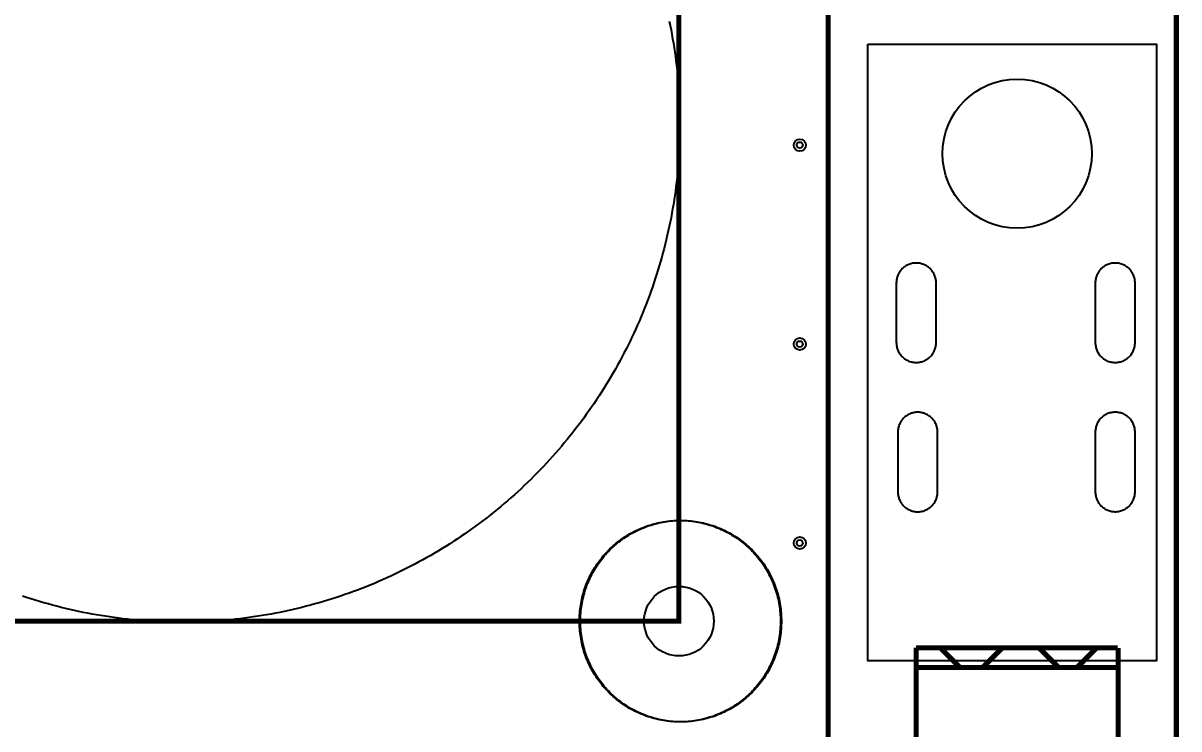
# Model space of a CAD drawing. Header units: millimetres. Extents: x 0 to 100, y -6 to 100.
# Drawn here: x 42 to 100.1, y 19.6 to 55.1 of the extents above; entities that cross this region are included whole.
import ezdxf

# ---------------------------------------------------------------- set-up
doc = ezdxf.new("R2010")
doc.units = ezdxf.units.MM
for name, color, linetype, true_color in [('BoardOutLine', 7, 'Continuous', 0xff00ff), ('BottomLayer', 7, 'Continuous', 0x0000ff), ('Hole', 7, 'Continuous', 0x222222), ('Multi-Layer', 7, 'Continuous', 0xc0c0c0), ('TopLayer', 7, 'Continuous', 0xff0000), ('TopSilkLayer', 7, 'Continuous', 0xffcc00)]:
    doc.layers.add(name, color=color, linetype=linetype, true_color=true_color)

msp = doc.modelspace()

# ---------------------------------------------------------------- linework, layer by layer
at = {"layer": 'BoardOutLine', "const_width": 0.254}
msp.add_lwpolyline([(100, 95), (100, 5)], dxfattribs=at)
at = {"layer": 'BottomLayer'}
for points in [[(84.5, 54), (99, 54), (99, 23), (84.5, 23)], [(70.05, 25), (70.051, 25.102), (70.054, 25.204), (70.059, 25.305), (70.066, 25.407), (70.075, 25.508), (70.086, 25.61), (70.099, 25.711), (70.114, 25.811), (70.131, 25.912), (70.15, 26.012), (70.171, 26.111), (70.195, 26.211), (70.22, 26.309), (70.247, 26.407), (70.276, 26.505), (70.307, 26.602), (70.34, 26.698), (70.375, 26.794), (70.412, 26.889), (70.451, 26.983), (70.492, 27.076), (70.534, 27.169), (70.579, 27.26), (70.625, 27.351), (70.673, 27.441), (70.723, 27.53), (70.775, 27.617), (70.828, 27.704), (70.883, 27.79), (70.94, 27.874), (70.999, 27.958), (71.059, 28.04), (71.121, 28.121), (71.184, 28.2), (71.249, 28.278), (71.316, 28.355), (71.384, 28.431), (71.454, 28.505), (71.525, 28.578), (71.598, 28.65), (71.672, 28.719), (71.747, 28.788), (71.824, 28.855), (71.902, 28.92), (71.982, 28.984), (72.063, 29.046), (72.145, 29.106), (72.228, 29.165), (72.312, 29.222), (72.398, 29.277), (72.484, 29.331), (72.572, 29.383), (72.66, 29.433), (72.75, 29.481), (72.841, 29.528), (72.932, 29.572), (73.025, 29.615), (73.118, 29.656), (73.212, 29.695), (73.307, 29.732), (73.402, 29.767), (73.499, 29.801), (73.596, 29.832), (73.693, 29.861), (73.791, 29.889), (73.89, 29.914), (73.989, 29.938), (74.089, 29.959), (74.188, 29.978), (74.289, 29.996), (74.39, 30.011), (74.49, 30.024), (74.592, 30.036), (74.693, 30.045), (74.795, 30.052), (74.896, 30.057), (74.998, 30.06), (75.1, 30.061), (75.202, 30.06), (75.304, 30.057), (75.405, 30.052), (75.507, 30.045), (75.608, 30.036), (75.71, 30.024), (75.811, 30.011), (75.911, 29.996), (76.012, 29.978), (76.112, 29.959), (76.211, 29.938), (76.31, 29.914), (76.409, 29.889), (76.507, 29.861), (76.605, 29.832), (76.701, 29.801), (76.798, 29.767), (76.893, 29.732), (76.988, 29.695), (77.082, 29.656), (77.175, 29.615), (77.268, 29.572), (77.359, 29.528), (77.45, 29.481), (77.54, 29.433), (77.628, 29.383), (77.716, 29.331), (77.803, 29.277), (77.888, 29.222), (77.972, 29.165), (78.056, 29.106), (78.138, 29.046), (78.218, 28.984), (78.298, 28.92), (78.376, 28.855), (78.453, 28.788), (78.528, 28.719), (78.602, 28.65), (78.675, 28.578), (78.746, 28.505), (78.816, 28.431), (78.884, 28.355), (78.951, 28.278), (79.016, 28.2), (79.079, 28.121), (79.141, 28.04), (79.202, 27.958), (79.26, 27.874), (79.317, 27.79), (79.372, 27.704), (79.426, 27.617), (79.477, 27.53), (79.527, 27.441), (79.575, 27.351), (79.622, 27.26), (79.666, 27.169), (79.709, 27.076), (79.749, 26.983), (79.788, 26.889), (79.825, 26.794), (79.86, 26.698), (79.893, 26.602), (79.924, 26.505), (79.953, 26.407), (79.98, 26.309), (80.006, 26.211), (80.029, 26.111), (80.05, 26.012), (80.069, 25.912), (80.086, 25.811), (80.101, 25.711), (80.114, 25.61), (80.126, 25.508), (80.135, 25.407), (80.142, 25.305), (80.146, 25.204), (80.149, 25.102), (80.15, 25), (80.149, 24.898), (80.146, 24.796), (80.142, 24.695), (80.135, 24.593), (80.126, 24.492), (80.114, 24.39), (80.101, 24.289), (80.086, 24.189), (80.069, 24.088), (80.05, 23.988), (80.029, 23.889), (80.006, 23.789), (79.98, 23.691), (79.953, 23.593), (79.924, 23.495), (79.893, 23.398), (79.86, 23.302), (79.825, 23.206), (79.788, 23.111), (79.749, 23.017), (79.709, 22.924), (79.666, 22.831), (79.622, 22.739), (79.575, 22.649), (79.527, 22.559), (79.477, 22.47), (79.426, 22.382), (79.372, 22.296), (79.317, 22.21), (79.26, 22.126), (79.202, 22.042), (79.141, 21.96), (79.079, 21.879), (79.016, 21.8), (78.951, 21.721), (78.884, 21.644), (78.816, 21.569), (78.746, 21.495), (78.675, 21.422), (78.602, 21.35), (78.528, 21.28), (78.453, 21.212), (78.376, 21.145), (78.298, 21.08), (78.218, 21.016), (78.138, 20.954), (78.056, 20.894), (77.972, 20.835), (77.888, 20.778), (77.803, 20.723), (77.716, 20.669), (77.628, 20.617), (77.54, 20.567), (77.45, 20.519), (77.359, 20.472), (77.268, 20.428), (77.175, 20.385), (77.082, 20.344), (76.988, 20.305), (76.893, 20.268), (76.798, 20.233), (76.701, 20.199), (76.605, 20.168), (76.507, 20.139), (76.409, 20.111), (76.31, 20.086), (76.211, 20.062), (76.112, 20.041), (76.012, 20.022), (75.911, 20.004), (75.811, 19.989), (75.71, 19.976), (75.608, 19.964), (75.507, 19.955), (75.405, 19.948), (75.304, 19.943), (75.202, 19.94), (75.1, 19.939), (74.998, 19.94), (74.896, 19.943), (74.795, 19.948), (74.693, 19.955), (74.592, 19.964), (74.49, 19.976), (74.39, 19.989), (74.289, 20.004), (74.188, 20.022), (74.089, 20.041), (73.989, 20.062), (73.89, 20.086), (73.791, 20.111), (73.693, 20.139), (73.596, 20.168), (73.499, 20.199), (73.402, 20.233), (73.307, 20.268), (73.212, 20.305), (73.118, 20.344), (73.025, 20.385), (72.932, 20.428), (72.841, 20.472), (72.75, 20.519), (72.66, 20.567), (72.572, 20.617), (72.484, 20.669), (72.398, 20.723), (72.312, 20.778), (72.228, 20.835), (72.145, 20.894), (72.063, 20.954), (71.982, 21.016), (71.902, 21.08), (71.824, 21.145), (71.747, 21.212), (71.672, 21.28), (71.598, 21.35), (71.525, 21.422), (71.454, 21.495), (71.384, 21.569), (71.316, 21.644), (71.249, 21.721), (71.184, 21.8), (71.121, 21.879), (71.059, 21.96), (70.999, 22.042), (70.94, 22.126), (70.883, 22.21), (70.828, 22.296), (70.775, 22.382), (70.723, 22.47), (70.673, 22.559), (70.625, 22.649), (70.579, 22.739), (70.534, 22.831), (70.492, 22.924), (70.451, 23.017), (70.412, 23.111), (70.375, 23.206), (70.34, 23.302), (70.307, 23.398), (70.276, 23.495), (70.247, 23.593), (70.22, 23.691), (70.195, 23.789), (70.171, 23.889), (70.15, 23.988), (70.131, 24.088), (70.114, 24.189), (70.099, 24.289), (70.086, 24.39), (70.075, 24.492), (70.066, 24.593), (70.059, 24.695), (70.054, 24.796), (70.051, 24.898), (70.05, 25)]]:
    msp.add_lwpolyline(points, close=True, dxfattribs=at)
at = {"layer": 'Hole'}
for centre in [(81.072, 48.928), (81.072, 38.928), (81.072, 28.928)]:
    msp.add_circle(centre, 0.153, dxfattribs=at)
at = {"layer": 'Multi-Layer'}
msp.add_lwpolyline([(74.512, 55.164), (74.558, 54.942), (74.601, 54.721), (74.643, 54.498), (74.682, 54.276), (74.72, 54.053), (74.756, 53.829), (74.789, 53.606), (74.821, 53.382), (74.85, 53.158), (74.878, 52.933), (74.903, 52.708), (74.927, 52.483), (74.948, 52.258), (74.967, 52.033), (74.985, 51.808), (75, 51.582), (75.013, 51.356), (75.024, 51.13), (75.034, 50.904), (75.041, 50.678), (75.046, 50.452), (75.049, 50.226), (75.05, 50), (75.049, 49.774), (75.046, 49.548), (75.041, 49.322), (75.034, 49.096), (75.024, 48.87), (75.013, 48.644), (75, 48.418), (74.985, 48.192), (74.967, 47.967), (74.948, 47.742), (74.927, 47.517), (74.903, 47.292), (74.878, 47.067), (74.85, 46.842), (74.821, 46.618), (74.789, 46.394), (74.756, 46.171), (74.72, 45.947), (74.682, 45.724), (74.643, 45.502), (74.601, 45.279), (74.558, 45.058), (74.512, 44.836), (74.464, 44.615), (74.415, 44.394), (74.363, 44.174), (74.31, 43.954), (74.254, 43.735), (74.196, 43.517), (74.137, 43.298), (74.075, 43.081), (74.012, 42.864), (73.947, 42.647), (73.879, 42.431), (73.81, 42.216), (73.739, 42.001), (73.666, 41.788), (73.59, 41.574), (73.513, 41.362), (73.434, 41.15), (73.354, 40.938), (73.271, 40.728), (73.186, 40.518), (73.1, 40.309), (73.011, 40.101), (72.921, 39.894), (72.829, 39.687), (72.735, 39.482), (72.639, 39.277), (72.541, 39.073), (72.442, 38.87), (72.34, 38.668), (72.237, 38.467), (72.132, 38.266), (72.025, 38.067), (71.917, 37.869), (71.806, 37.671), (71.694, 37.475), (71.58, 37.28), (71.464, 37.085), (71.347, 36.892), (71.228, 36.7), (71.107, 36.509), (70.984, 36.319), (70.86, 36.13), (70.734, 35.942), (70.606, 35.756), (70.476, 35.57), (70.345, 35.386), (70.213, 35.203), (70.078, 35.021), (69.942, 34.84), (69.804, 34.661), (69.665, 34.483), (69.524, 34.306), (69.382, 34.13), (69.238, 33.956), (69.092, 33.783), (68.945, 33.611), (68.796, 33.441), (68.646, 33.272), (68.494, 33.104), (68.341, 32.938), (68.186, 32.773), (68.03, 32.61), (67.872, 32.448), (67.713, 32.287), (67.552, 32.128), (67.39, 31.97), (67.227, 31.814), (67.062, 31.659), (66.896, 31.506), (66.728, 31.354), (66.559, 31.204), (66.389, 31.055), (66.217, 30.908), (66.044, 30.762), (65.87, 30.618), (65.694, 30.476), (65.517, 30.335), (65.339, 30.196), (65.16, 30.058), (64.979, 29.922), (64.797, 29.787), (64.614, 29.655), (64.43, 29.524), (64.244, 29.394), (64.058, 29.266), (63.87, 29.14), (63.681, 29.016), (63.491, 28.893), (63.3, 28.772), (63.108, 28.653), (62.915, 28.536), (62.72, 28.42), (62.525, 28.306), (62.329, 28.194), (62.131, 28.083), (61.933, 27.975), (61.734, 27.868), (61.533, 27.763), (61.332, 27.66), (61.13, 27.558), (60.927, 27.459), (60.723, 27.361), (60.518, 27.265), (60.313, 27.171), (60.106, 27.079), (59.899, 26.989), (59.691, 26.9), (59.482, 26.814), (59.272, 26.729), (59.061, 26.646), (58.85, 26.566), (58.638, 26.487), (58.426, 26.41), (58.212, 26.334), (57.998, 26.261), (57.784, 26.19), (57.569, 26.121), (57.353, 26.053), (57.136, 25.988), (56.919, 25.925), (56.702, 25.863), (56.483, 25.804), (56.265, 25.746), (56.046, 25.69), (55.826, 25.637), (55.606, 25.585), (55.385, 25.536), (55.164, 25.488), (54.942, 25.442), (54.721, 25.399), (54.498, 25.357), (54.276, 25.318), (54.053, 25.28), (53.829, 25.244), (53.606, 25.211), (53.382, 25.179), (53.158, 25.15), (52.933, 25.122), (52.708, 25.097), (52.483, 25.073), (52.258, 25.052), (52.033, 25.033), (51.808, 25.015), (51.582, 25), (51.356, 24.987), (51.13, 24.976), (50.904, 24.966), (50.678, 24.959), (50.452, 24.954), (50.226, 24.951), (50, 24.95), (49.774, 24.951), (49.548, 24.954), (49.322, 24.959), (49.096, 24.966), (48.87, 24.976), (48.644, 24.987), (48.418, 25), (48.192, 25.015), (47.967, 25.033), (47.742, 25.052), (47.517, 25.073), (47.292, 25.097), (47.067, 25.122), (46.842, 25.15), (46.618, 25.179), (46.394, 25.211), (46.171, 25.244), (45.947, 25.28), (45.724, 25.318), (45.502, 25.357), (45.279, 25.399), (45.058, 25.442), (44.836, 25.488), (44.615, 25.536), (44.394, 25.585), (44.174, 25.637), (43.954, 25.69), (43.735, 25.746), (43.517, 25.804), (43.298, 25.863), (43.081, 25.925), (42.864, 25.988), (42.647, 26.053), (42.431, 26.121), (42.216, 26.19), (42.001, 26.261)], dxfattribs=at)
for points in [[(87, 43), (86.95, 43.002), (86.9, 43.002), (86.851, 43), (86.801, 42.995), (86.752, 42.988), (86.703, 42.978), (86.654, 42.965), (86.607, 42.951), (86.56, 42.934), (86.514, 42.914), (86.469, 42.893), (86.425, 42.869), (86.383, 42.843), (86.342, 42.815), (86.302, 42.785), (86.264, 42.753), (86.227, 42.719), (86.192, 42.683), (86.159, 42.646), (86.128, 42.607), (86.099, 42.566), (86.072, 42.524), (86.047, 42.481), (86.024, 42.437), (86.004, 42.391), (85.986, 42.345), (85.97, 42.298), (85.956, 42.25), (85.945, 42.201), (85.936, 42.152), (85.93, 42.102), (85.927, 42.053), (85.925, 42.003), (85.925, 39.003), (85.927, 38.953), (85.93, 38.903), (85.936, 38.854), (85.945, 38.805), (85.956, 38.756), (85.97, 38.708), (85.986, 38.661), (86.004, 38.614), (86.024, 38.569), (86.047, 38.525), (86.072, 38.481), (86.099, 38.439), (86.128, 38.399), (86.159, 38.36), (86.192, 38.323), (86.227, 38.287), (86.264, 38.253), (86.302, 38.221), (86.342, 38.191), (86.383, 38.163), (86.425, 38.137), (86.469, 38.113), (86.514, 38.091), (86.56, 38.072), (86.607, 38.055), (86.654, 38.04), (86.703, 38.028), (86.752, 38.018), (86.801, 38.011), (86.851, 38.006), (86.9, 38.003), (86.95, 38.003), (87, 38.006), (87.05, 38.011), (87.099, 38.018), (87.148, 38.028), (87.196, 38.04), (87.244, 38.055), (87.291, 38.072), (87.337, 38.091), (87.381, 38.113), (87.425, 38.137), (87.468, 38.163), (87.509, 38.191), (87.549, 38.221), (87.587, 38.253), (87.624, 38.287), (87.658, 38.323), (87.691, 38.36), (87.722, 38.399), (87.752, 38.439), (87.779, 38.481), (87.804, 38.525), (87.826, 38.569), (87.847, 38.614), (87.865, 38.661), (87.881, 38.708), (87.894, 38.756), (87.905, 38.805), (87.914, 38.854), (87.92, 38.903), (87.924, 38.953), (87.925, 39.003), (87.925, 42.003), (87.924, 42.053), (87.92, 42.102), (87.914, 42.152), (87.905, 42.201), (87.894, 42.25), (87.881, 42.298), (87.865, 42.345), (87.847, 42.391), (87.826, 42.437), (87.804, 42.481), (87.779, 42.524), (87.752, 42.566), (87.722, 42.607), (87.691, 42.646), (87.658, 42.683), (87.624, 42.719), (87.587, 42.753), (87.549, 42.785), (87.509, 42.815), (87.468, 42.843), (87.425, 42.869), (87.381, 42.893), (87.337, 42.914), (87.291, 42.934), (87.244, 42.951), (87.196, 42.965), (87.148, 42.978), (87.099, 42.988), (87.05, 42.995)], [(97, 43), (96.95, 43.002), (96.9, 43.002), (96.851, 43), (96.801, 42.995), (96.752, 42.988), (96.703, 42.978), (96.654, 42.965), (96.607, 42.951), (96.56, 42.934), (96.514, 42.914), (96.469, 42.893), (96.425, 42.869), (96.383, 42.843), (96.342, 42.815), (96.302, 42.785), (96.264, 42.753), (96.227, 42.719), (96.192, 42.683), (96.159, 42.646), (96.128, 42.607), (96.099, 42.566), (96.072, 42.524), (96.047, 42.481), (96.024, 42.437), (96.004, 42.391), (95.986, 42.345), (95.97, 42.298), (95.956, 42.25), (95.945, 42.201), (95.936, 42.152), (95.93, 42.102), (95.927, 42.053), (95.925, 42.003), (95.925, 39.003), (95.927, 38.953), (95.93, 38.903), (95.936, 38.854), (95.945, 38.805), (95.956, 38.756), (95.97, 38.708), (95.986, 38.661), (96.004, 38.614), (96.024, 38.569), (96.047, 38.525), (96.072, 38.481), (96.099, 38.439), (96.128, 38.399), (96.159, 38.36), (96.192, 38.323), (96.227, 38.287), (96.264, 38.253), (96.302, 38.221), (96.342, 38.191), (96.383, 38.163), (96.425, 38.137), (96.469, 38.113), (96.514, 38.091), (96.56, 38.072), (96.607, 38.055), (96.654, 38.04), (96.703, 38.028), (96.752, 38.018), (96.801, 38.011), (96.851, 38.006), (96.9, 38.003), (96.95, 38.003), (97, 38.006), (97.05, 38.011), (97.099, 38.018), (97.148, 38.028), (97.196, 38.04), (97.244, 38.055), (97.291, 38.072), (97.337, 38.091), (97.381, 38.113), (97.425, 38.137), (97.468, 38.163), (97.509, 38.191), (97.549, 38.221), (97.587, 38.253), (97.624, 38.287), (97.658, 38.323), (97.691, 38.36), (97.722, 38.399), (97.752, 38.439), (97.779, 38.481), (97.804, 38.525), (97.826, 38.569), (97.847, 38.614), (97.865, 38.661), (97.881, 38.708), (97.894, 38.756), (97.905, 38.805), (97.914, 38.854), (97.92, 38.903), (97.924, 38.953), (97.925, 39.003), (97.925, 42.003), (97.924, 42.053), (97.92, 42.102), (97.914, 42.152), (97.905, 42.201), (97.894, 42.25), (97.881, 42.298), (97.865, 42.345), (97.847, 42.391), (97.826, 42.437), (97.804, 42.481), (97.779, 42.524), (97.752, 42.566), (97.722, 42.607), (97.691, 42.646), (97.658, 42.683), (97.624, 42.719), (97.587, 42.753), (97.549, 42.785), (97.509, 42.815), (97.468, 42.843), (97.425, 42.869), (97.381, 42.893), (97.337, 42.914), (97.291, 42.934), (97.244, 42.951), (97.196, 42.965), (97.148, 42.978), (97.099, 42.988), (97.05, 42.995)], [(87.075, 35.497), (87.025, 35.5), (86.975, 35.5), (86.925, 35.497), (86.876, 35.492), (86.826, 35.485), (86.778, 35.475), (86.729, 35.463), (86.682, 35.448), (86.635, 35.431), (86.589, 35.411), (86.544, 35.39), (86.5, 35.366), (86.458, 35.34), (86.416, 35.312), (86.377, 35.282), (86.338, 35.25), (86.302, 35.216), (86.267, 35.18), (86.234, 35.143), (86.203, 35.104), (86.174, 35.063), (86.147, 35.021), (86.122, 34.978), (86.099, 34.934), (86.079, 34.888), (86.06, 34.842), (86.044, 34.795), (86.031, 34.747), (86.02, 34.698), (86.011, 34.649), (86.005, 34.6), (86.001, 34.55), (86, 34.5), (86, 31.5), (86.001, 31.45), (86.005, 31.4), (86.011, 31.351), (86.02, 31.302), (86.031, 31.253), (86.044, 31.205), (86.06, 31.158), (86.079, 31.112), (86.099, 31.066), (86.122, 31.022), (86.147, 30.979), (86.174, 30.937), (86.203, 30.896), (86.234, 30.857), (86.267, 30.82), (86.302, 30.784), (86.338, 30.75), (86.377, 30.718), (86.416, 30.688), (86.458, 30.66), (86.5, 30.634), (86.544, 30.61), (86.589, 30.588), (86.635, 30.569), (86.682, 30.552), (86.729, 30.537), (86.778, 30.525), (86.826, 30.515), (86.876, 30.508), (86.925, 30.503), (86.975, 30.5), (87.025, 30.5), (87.075, 30.503), (87.124, 30.508), (87.174, 30.515), (87.223, 30.525), (87.271, 30.537), (87.319, 30.552), (87.365, 30.569), (87.411, 30.588), (87.456, 30.61), (87.5, 30.634), (87.543, 30.66), (87.584, 30.688), (87.624, 30.718), (87.662, 30.75), (87.698, 30.784), (87.733, 30.82), (87.766, 30.857), (87.797, 30.896), (87.826, 30.937), (87.853, 30.979), (87.878, 31.022), (87.901, 31.066), (87.922, 31.112), (87.94, 31.158), (87.956, 31.205), (87.969, 31.253), (87.98, 31.302), (87.989, 31.351), (87.995, 31.4), (87.999, 31.45), (88, 31.5), (88, 34.5), (87.999, 34.55), (87.995, 34.6), (87.989, 34.649), (87.98, 34.698), (87.969, 34.747), (87.956, 34.795), (87.94, 34.842), (87.922, 34.888), (87.901, 34.934), (87.878, 34.978), (87.853, 35.021), (87.826, 35.063), (87.797, 35.104), (87.766, 35.143), (87.733, 35.18), (87.698, 35.216), (87.662, 35.25), (87.624, 35.282), (87.584, 35.312), (87.543, 35.34), (87.5, 35.366), (87.456, 35.39), (87.411, 35.411), (87.365, 35.431), (87.319, 35.448), (87.271, 35.463), (87.223, 35.475), (87.174, 35.485), (87.124, 35.492)], [(97, 35.5), (96.95, 35.502), (96.9, 35.502), (96.851, 35.5), (96.801, 35.495), (96.752, 35.488), (96.703, 35.478), (96.654, 35.465), (96.607, 35.451), (96.56, 35.434), (96.514, 35.414), (96.469, 35.393), (96.425, 35.369), (96.383, 35.343), (96.342, 35.315), (96.302, 35.285), (96.264, 35.253), (96.227, 35.219), (96.192, 35.183), (96.159, 35.146), (96.128, 35.107), (96.099, 35.066), (96.072, 35.024), (96.047, 34.981), (96.024, 34.937), (96.004, 34.891), (95.986, 34.845), (95.97, 34.798), (95.956, 34.75), (95.945, 34.701), (95.936, 34.652), (95.93, 34.602), (95.927, 34.553), (95.925, 34.503), (95.925, 31.503), (95.927, 31.453), (95.93, 31.403), (95.936, 31.354), (95.945, 31.305), (95.956, 31.256), (95.97, 31.208), (95.986, 31.161), (96.004, 31.114), (96.024, 31.069), (96.047, 31.025), (96.072, 30.981), (96.099, 30.939), (96.128, 30.899), (96.159, 30.86), (96.192, 30.823), (96.227, 30.787), (96.264, 30.753), (96.302, 30.721), (96.342, 30.691), (96.383, 30.663), (96.425, 30.637), (96.469, 30.613), (96.514, 30.591), (96.56, 30.572), (96.607, 30.555), (96.654, 30.54), (96.703, 30.528), (96.752, 30.518), (96.801, 30.511), (96.851, 30.506), (96.9, 30.503), (96.95, 30.503), (97, 30.506), (97.05, 30.511), (97.099, 30.518), (97.148, 30.528), (97.196, 30.54), (97.244, 30.555), (97.291, 30.572), (97.337, 30.591), (97.381, 30.613), (97.425, 30.637), (97.468, 30.663), (97.509, 30.691), (97.549, 30.721), (97.587, 30.753), (97.624, 30.787), (97.658, 30.823), (97.691, 30.86), (97.722, 30.899), (97.752, 30.939), (97.779, 30.981), (97.804, 31.025), (97.826, 31.069), (97.847, 31.114), (97.865, 31.161), (97.881, 31.208), (97.894, 31.256), (97.905, 31.305), (97.914, 31.354), (97.92, 31.403), (97.924, 31.453), (97.925, 31.503), (97.925, 34.503), (97.924, 34.553), (97.92, 34.602), (97.914, 34.652), (97.905, 34.701), (97.894, 34.75), (97.881, 34.798), (97.865, 34.845), (97.847, 34.891), (97.826, 34.937), (97.804, 34.981), (97.779, 35.024), (97.752, 35.066), (97.722, 35.107), (97.691, 35.146), (97.658, 35.183), (97.624, 35.219), (97.587, 35.253), (97.549, 35.285), (97.509, 35.315), (97.468, 35.343), (97.425, 35.369), (97.381, 35.393), (97.337, 35.414), (97.291, 35.434), (97.244, 35.451), (97.196, 35.465), (97.148, 35.478), (97.099, 35.488), (97.05, 35.495)]]:
    msp.add_lwpolyline(points, close=True, dxfattribs=at)
for centre, radius in [((92, 48.5), 3.75), ((81.072, 48.928), 0.305), ((81.072, 38.928), 0.305), ((81.072, 28.928), 0.305), ((75, 25), 1.75)]:
    msp.add_circle(centre, radius, dxfattribs=at)
at = {"layer": 'TopLayer'}
for points in [[(84.5, 54), (99, 54), (99, 23), (84.5, 23)], [(70, 25), (70.001, 25.102), (70.004, 25.204), (70.009, 25.305), (70.016, 25.407), (70.025, 25.508), (70.036, 25.61), (70.049, 25.711), (70.064, 25.811), (70.081, 25.912), (70.1, 26.012), (70.121, 26.111), (70.144, 26.211), (70.17, 26.309), (70.197, 26.407), (70.226, 26.505), (70.257, 26.602), (70.29, 26.698), (70.325, 26.794), (70.362, 26.889), (70.401, 26.983), (70.442, 27.076), (70.484, 27.169), (70.529, 27.261), (70.575, 27.351), (70.623, 27.441), (70.673, 27.53), (70.724, 27.618), (70.778, 27.704), (70.833, 27.79), (70.89, 27.874), (70.949, 27.958), (71.009, 28.04), (71.071, 28.121), (71.134, 28.2), (71.199, 28.279), (71.266, 28.356), (71.334, 28.431), (71.404, 28.505), (71.475, 28.578), (71.548, 28.65), (71.622, 28.719), (71.697, 28.788), (71.774, 28.855), (71.852, 28.92), (71.932, 28.984), (72.013, 29.046), (72.095, 29.106), (72.178, 29.165), (72.262, 29.222), (72.348, 29.277), (72.434, 29.331), (72.522, 29.383), (72.61, 29.433), (72.7, 29.481), (72.791, 29.528), (72.882, 29.572), (72.975, 29.615), (73.068, 29.656), (73.162, 29.695), (73.257, 29.732), (73.352, 29.767), (73.449, 29.801), (73.546, 29.832), (73.643, 29.861), (73.741, 29.889), (73.84, 29.914), (73.939, 29.938), (74.038, 29.959), (74.138, 29.978), (74.239, 29.996), (74.339, 30.011), (74.44, 30.024), (74.542, 30.036), (74.643, 30.045), (74.745, 30.052), (74.846, 30.057), (74.948, 30.06), (75.05, 30.061), (75.152, 30.06), (75.254, 30.057), (75.355, 30.052), (75.457, 30.045), (75.558, 30.036), (75.66, 30.024), (75.761, 30.011), (75.861, 29.996), (75.962, 29.978), (76.062, 29.959), (76.161, 29.938), (76.26, 29.914), (76.359, 29.889), (76.457, 29.861), (76.554, 29.832), (76.651, 29.801), (76.748, 29.767), (76.843, 29.732), (76.938, 29.695), (77.032, 29.656), (77.125, 29.615), (77.218, 29.572), (77.309, 29.528), (77.4, 29.481), (77.49, 29.433), (77.578, 29.383), (77.666, 29.331), (77.752, 29.277), (77.838, 29.222), (77.922, 29.165), (78.005, 29.106), (78.087, 29.046), (78.168, 28.984), (78.248, 28.92), (78.326, 28.855), (78.403, 28.788), (78.478, 28.719), (78.552, 28.65), (78.625, 28.578), (78.696, 28.505), (78.766, 28.431), (78.834, 28.356), (78.901, 28.279), (78.966, 28.2), (79.029, 28.121), (79.091, 28.04), (79.151, 27.958), (79.21, 27.874), (79.267, 27.79), (79.322, 27.704), (79.376, 27.618), (79.427, 27.53), (79.477, 27.441), (79.525, 27.351), (79.571, 27.261), (79.616, 27.169), (79.658, 27.076), (79.699, 26.983), (79.738, 26.889), (79.775, 26.794), (79.81, 26.698), (79.843, 26.602), (79.874, 26.505), (79.903, 26.407), (79.93, 26.309), (79.956, 26.211), (79.979, 26.111), (80, 26.012), (80.019, 25.912), (80.036, 25.811), (80.051, 25.711), (80.064, 25.61), (80.075, 25.508), (80.084, 25.407), (80.091, 25.305), (80.096, 25.204), (80.099, 25.102), (80.1, 25), (80.099, 24.898), (80.096, 24.796), (80.091, 24.695), (80.084, 24.593), (80.075, 24.492), (80.064, 24.39), (80.051, 24.289), (80.036, 24.189), (80.019, 24.088), (80, 23.988), (79.979, 23.889), (79.956, 23.789), (79.93, 23.691), (79.903, 23.593), (79.874, 23.495), (79.843, 23.398), (79.81, 23.302), (79.775, 23.206), (79.738, 23.111), (79.699, 23.017), (79.658, 22.924), (79.616, 22.831), (79.571, 22.739), (79.525, 22.649), (79.477, 22.559), (79.427, 22.47), (79.376, 22.382), (79.322, 22.296), (79.267, 22.21), (79.21, 22.126), (79.151, 22.042), (79.091, 21.96), (79.029, 21.879), (78.966, 21.8), (78.901, 21.721), (78.834, 21.644), (78.766, 21.569), (78.696, 21.495), (78.625, 21.422), (78.552, 21.35), (78.478, 21.281), (78.403, 21.212), (78.326, 21.145), (78.248, 21.08), (78.168, 21.016), (78.087, 20.954), (78.005, 20.894), (77.922, 20.835), (77.838, 20.778), (77.752, 20.723), (77.666, 20.669), (77.578, 20.617), (77.49, 20.567), (77.4, 20.519), (77.309, 20.472), (77.218, 20.428), (77.125, 20.385), (77.032, 20.344), (76.938, 20.305), (76.843, 20.268), (76.748, 20.233), (76.651, 20.199), (76.554, 20.168), (76.457, 20.139), (76.359, 20.111), (76.26, 20.086), (76.161, 20.062), (76.062, 20.041), (75.962, 20.022), (75.861, 20.004), (75.761, 19.989), (75.66, 19.976), (75.558, 19.964), (75.457, 19.955), (75.355, 19.948), (75.254, 19.943), (75.152, 19.94), (75.05, 19.939), (74.948, 19.94), (74.846, 19.943), (74.745, 19.948), (74.643, 19.955), (74.542, 19.964), (74.44, 19.976), (74.339, 19.989), (74.239, 20.004), (74.138, 20.022), (74.038, 20.041), (73.939, 20.062), (73.84, 20.086), (73.741, 20.111), (73.643, 20.139), (73.546, 20.168), (73.449, 20.199), (73.352, 20.233), (73.257, 20.268), (73.162, 20.305), (73.068, 20.344), (72.975, 20.385), (72.882, 20.428), (72.791, 20.472), (72.7, 20.519), (72.61, 20.567), (72.522, 20.617), (72.434, 20.669), (72.348, 20.723), (72.262, 20.778), (72.178, 20.835), (72.095, 20.894), (72.013, 20.954), (71.932, 21.016), (71.852, 21.08), (71.774, 21.145), (71.697, 21.212), (71.622, 21.281), (71.548, 21.35), (71.475, 21.422), (71.404, 21.495), (71.334, 21.569), (71.266, 21.644), (71.199, 21.721), (71.134, 21.8), (71.071, 21.879), (71.009, 21.96), (70.949, 22.042), (70.89, 22.126), (70.833, 22.21), (70.778, 22.296), (70.724, 22.382), (70.673, 22.47), (70.623, 22.559), (70.575, 22.649), (70.529, 22.739), (70.484, 22.831), (70.442, 22.924), (70.401, 23.017), (70.362, 23.111), (70.325, 23.206), (70.29, 23.302), (70.257, 23.398), (70.226, 23.495), (70.197, 23.593), (70.17, 23.691), (70.144, 23.789), (70.121, 23.889), (70.1, 23.988), (70.081, 24.088), (70.064, 24.189), (70.049, 24.289), (70.036, 24.39), (70.025, 24.492), (70.016, 24.593), (70.009, 24.695), (70.004, 24.796), (70.001, 24.898), (70, 25)]]:
    msp.add_lwpolyline(points, close=True, dxfattribs=at)
at = {"layer": 'TopSilkLayer', "const_width": 0.25}
for points in [[(17.5, 82.5), (82.5, 82.5), (82.5, 17.5), (17.5, 17.5), (17.5, 82.5)], [(25, 75), (75, 75), (75, 25), (25, 25), (25, 75)]]:
    msp.add_lwpolyline(points, close=True, dxfattribs=at)
at = {"layer": 'TopSilkLayer', "const_width": 0.254}
for points in [[(86.92, 23.66), (86.92, 13.5)], [(86.92, 23.66), (97.054, 23.66)], [(89.1, 22.696), (88.14, 23.656)], [(90.29, 22.696), (91.25, 23.656)], [(94.08, 22.678), (93.12, 23.638)], [(95.01, 22.678), (95.97, 23.638)], [(97.08, 23.657), (97.08, 13.497)], [(86.92, 22.669), (97.036, 22.669)]]:
    msp.add_lwpolyline(points, dxfattribs=at)

doc.saveas('drawing.dxf')
